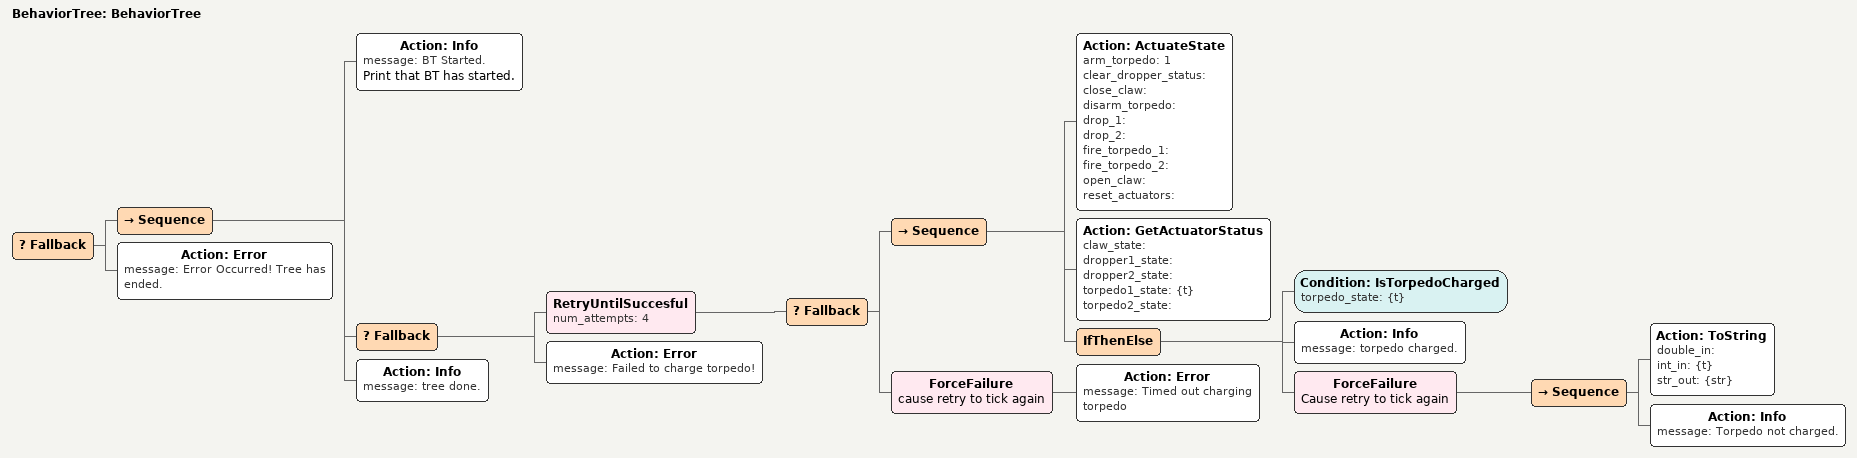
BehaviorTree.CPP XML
<?xml version="1.0"?>
<root main_tree_to_execute="BehaviorTree">
    <BehaviorTree ID="BehaviorTree">
        <Fallback>
            <Sequence>
                <Action ID="Info" message="BT Started." name="Print that BT has started."/>
                <Fallback>
                    <RetryUntilSuccesful num_attempts="4">
                        <Fallback>
                            <Sequence>
                                <Action ID="ActuateState" arm_torpedo="1" clear_dropper_status="" close_claw="" disarm_torpedo="" drop_1="" drop_2="" fire_torpedo_1="" fire_torpedo_2="" open_claw="" reset_actuators=""/>
                                <Action ID="GetActuatorStatus" claw_state="" dropper1_state="" dropper2_state="" torpedo1_state="{t}" torpedo2_state=""/>
                                <IfThenElse>
                                    <Condition ID="IsTorpedoCharged" torpedo_state="{t}"/>
                                    <Action ID="Info" message="torpedo charged."/>
                                    <ForceFailure name="Cause retry to tick again">
                                        <Sequence>
                                            <Action ID="ToString" double_in="" int_in="{t}" str_out="{str}"/>
                                            <Action ID="Info" message="Torpedo not charged."/>
                                        </Sequence>
                                    </ForceFailure>
                                </IfThenElse>
                            </Sequence>
                            <ForceFailure name="cause retry to tick again">
                                <Action ID="Error" message="Timed out charging torpedo"/>
                            </ForceFailure>
                        </Fallback>
                    </RetryUntilSuccesful>
                    <Action ID="Error" message="Failed to charge torpedo!"/>
                </Fallback>
                <Action ID="Info" message="tree done."/>
            </Sequence>
            <Action ID="Error" message="Error Occurred! Tree has ended."/>
        </Fallback>
    </BehaviorTree>
</root>
